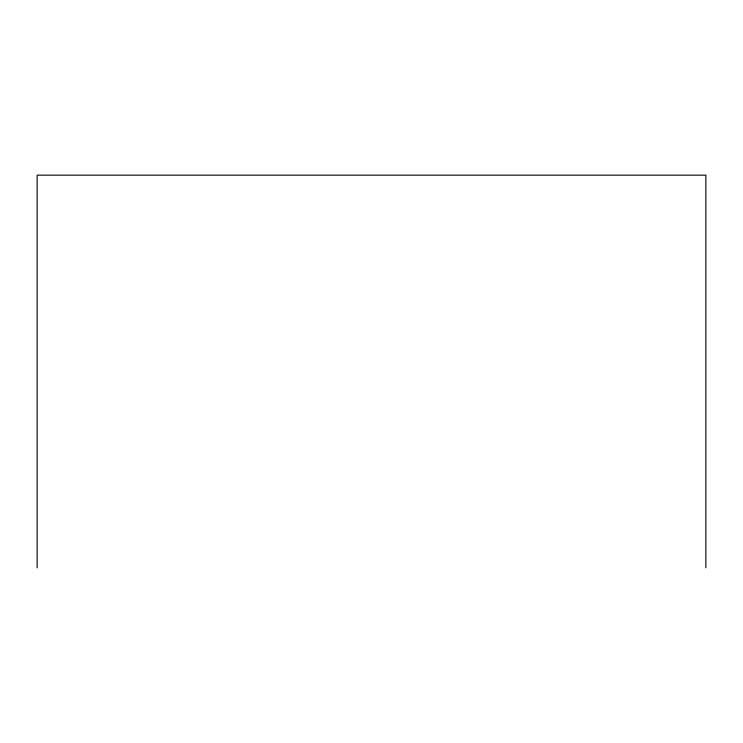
<?xml version="1.0" encoding="UTF-8"?>
<svg xmlns="http://www.w3.org/2000/svg" width="743" height="743" viewBox="0 0 743 743"><rect width="100%" height="100%" fill="white"/><g stroke="black" fill="none" stroke-linecap="round" stroke-linejoin="round"><path stroke-width="1.11" d="M705.85 567.847L705.85 175.153L37.15 175.153L37.15 567.847"/></g></svg>
